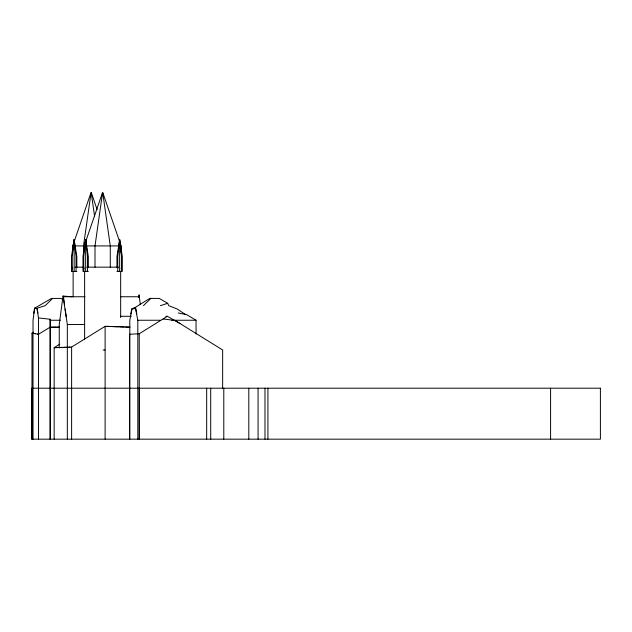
<?xml version="1.0" encoding="UTF-8"?>
<svg xmlns="http://www.w3.org/2000/svg" width="632" height="632" viewBox="0 0 632 632"><rect width="100%" height="100%" fill="white"/><g stroke="black" fill="none" stroke-linecap="round" stroke-linejoin="round"><path stroke-width="0.95" d="M76.835 267.684L76.835 256.537L74.134 239.552L72.261 256.537L72.261 271.405M138.677 297.553L139.048 294.765L140.351 304.671M83.503 256.537L83.503 245.919L91.055 192.831M102.55 192.831L95.005 245.919L95.005 267.154M33.796 313.298L34.586 308.163M76.045 271.405L76.045 256.537L74.173 239.552L71.479 256.537L71.479 271.405L76.835 271.405M62.694 299.386L61.012 298.407L51.532 298.407L34.665 308.179L33.014 320.25L33.014 439.169M130.8 313.875L131.804 308.748L134.379 308.606M121.202 268.853L121.565 267.154M72.704 250.746L72.704 245.919L90.921 192.831L91.364 192.831L97.123 209.595M84.198 251.71L84.198 245.919L102.424 192.831L102.866 192.831L121.083 245.919L121.083 252.674M52.575 298.407L45.196 305.683L36.308 308.471M143.456 305.683L150.843 298.407M133.234 308.669L149.8 298.407L159.272 298.407L167.701 303.313L168.752 305.683L177.181 308.977L185.611 314.641M59.661 344.235L54.154 347.663L54.154 439.169M31.979 439.169L31.979 333.167L33.551 332.187M68.991 347.166L71.614 347.079L105.117 326.317L129.489 327.147M129.584 439.169L129.584 334.257L139.238 333.743L167.369 316.3L180.017 323.545M135.746 307.381L132.088 308.732L129.805 320.25L129.805 439.169M160.315 305.683L167.701 303.313M132.807 308.692L135.809 308.519L136.804 313.875M60.498 347.45L54.154 347.663L62.355 347.387M62.086 347.395L65.262 347.292M66.85 347.237L70.026 347.126M64.014 347.331L67.332 347.221M88.33 267.684L88.33 256.537L85.636 239.552L82.982 256.537L82.982 271.405L88.33 271.405M116.96 271.405L122.308 271.405L122.308 256.537L119.661 239.552L116.96 256.537L116.96 267.684M72.704 245.919L83.503 245.919M84.198 245.919L121.083 245.919M75.137 267.154L83.503 267.154M86.631 267.154L118.658 267.154M71.866 296.748L63.003 296.053L63.461 296.748L84.98 296.748M120.57 296.748L139.309 296.748M120.333 316.3L131.306 316.3M165.805 316.3L167.369 316.3M34.665 308.179L36.948 308.59L38.52 317.943L50.118 319.239L50.26 320.25L60.396 320.25M135.525 308.535L137.808 320.25L160.536 320.25M171.778 320.25L196.046 320.25L196.046 334.004M59.258 348.019L59.258 324.493L63.003 296.053L67.332 324.493L84.135 324.493M51.05 327.171L59.353 327.171M51.658 327.171L50.118 327.171L38.52 334.249L37.43 334.067M52.614 327.171L54.186 327.171M54.739 327.171L56.28 327.171M57.322 327.171L58.887 327.171M103.135 349.978L105.078 349.978M106.587 326.373L110.987 326.523M112.457 326.57L118.326 326.768M119.796 326.815L124.196 326.965M125.657 327.021L130.066 327.163M163.072 318.963L174.985 320.424L222.646 349.978L222.646 388.206M31.979 333.167L38.165 334.194M34.16 333.522L35.25 333.704M178.224 312.966L186.653 314.641L196.046 320.25M83.724 267.154L84.088 268.853M72.222 267.154L72.585 268.853M37.138 308.621L37.959 312.966M102.74 192.831L110.284 245.919L110.284 267.154M91.237 192.831L94.531 215.994M63.461 296.748L64.567 304.671M65.167 308.985L66.249 316.735M119.653 239.552L121.526 256.537L121.526 271.405M85.675 239.552L87.548 256.537L87.548 271.405M550.583 388.206L550.583 439.169M267.921 388.206L267.921 439.169M264.99 388.206L264.99 439.169M258.069 388.206L258.069 439.169M248.81 388.206L248.81 439.169M223.791 388.206L223.791 439.169M210.709 388.206L210.709 439.169M206.672 388.206L206.672 439.169M139.269 388.206L139.269 439.169L139.238 333.743M137.808 320.25L137.808 439.169M120.665 271.405L120.665 317.564M119.638 271.405L119.638 239.552L117.742 256.537L117.742 271.405M105.117 326.317L105.117 439.169M85.652 271.405L85.652 239.552L83.764 256.537L83.764 271.405M84.625 271.405L84.625 339.171M74.157 239.552L74.157 271.405M73.13 271.405L73.13 296.937M71.614 347.079L71.614 439.169M67.332 324.493L67.332 439.169M50.26 320.25L50.26 439.169M50.118 319.239L50.118 439.169M38.52 317.943L38.52 439.169M600.4 388.206L31.6 388.206L31.6 439.169L600.4 439.169L600.4 388.206"/></g></svg>
